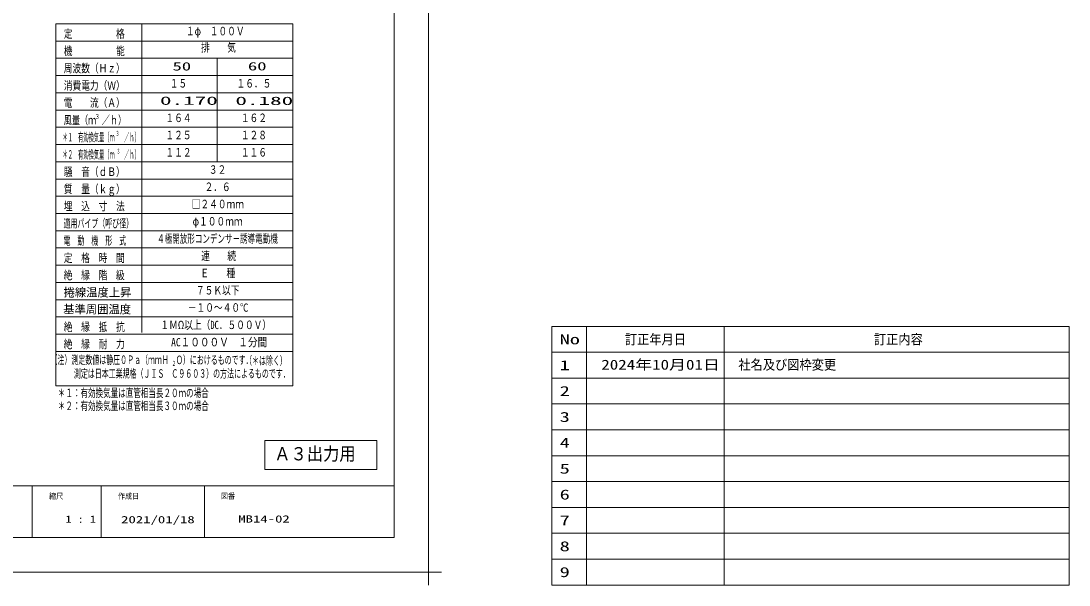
# Model space of a CAD drawing. Units: millimetres on the paper. Extents: x -305 to 305, y -152 to 152.
# Drawn here: x 0.7 to 304.8, y -152.3 to 11.3 of the extents above; entities that cross this region are included whole.
import ezdxf
from ezdxf.enums import TextEntityAlignment as Align

# ---------------------------------------------------------------- set-up
doc = ezdxf.new("R2010")
doc.units = ezdxf.units.MM
for name, color, linetype, lineweight in [('0-0_PV', 7, 'Continuous', 9), ('0-2_0', 7, 'Continuous', 9), ('0-3_1図面枠', 7, 'Continuous', 9), ('0-4_図面枠', 3, 'Continuous', 9), ('0-5_DEFPOINTS', 7, 'Continuous', 9)]:
    doc.layers.add(name, color=color, linetype=linetype, lineweight=lineweight)
doc.styles.add('ＭＳ ゴシック', font='')
doc.styles.get('ＭＳ ゴシック').set_extended_font_data('MS Gothic')

# ---------------------------------------------------------------- blocks, each defined once
blk = doc.blocks.new('グループ-6')
at = {"layer": '0-3_1図面枠'}
for p, q in [((4200, -2895), (4200, -3045)), ((4275, -2970), (4125, -2970))]:
    blk.add_line(p, q, dxfattribs=at)

msp = doc.modelspace()

# ---------------------------------------------------------------- linework, layer by layer
at = {"layer": '0-0_PV'}
for p, q in [((10.795, 10.484), (10.795, -94.516)), ((10.795, 10.484), (79.545, 10.484)), ((35.795, 10.484), (35.795, -78.99)), ((79.545, 10.484), (79.545, -94.516)), ((10.795, 5.484), (79.545, 5.484)), ((10.795, 0.484), (79.545, 0.484)), ((57.67, 0.484), (57.67, -29.516)), ((10.795, -4.516), (79.545, -4.516)), ((10.795, -9.516), (79.545, -9.516)), ((10.795, -14.516), (79.545, -14.516)), ((10.795, -19.516), (79.545, -19.516)), ((10.795, -24.516), (79.545, -24.516)), ((10.795, -29.516), (79.545, -29.516)), ((10.795, -34.516), (79.545, -34.516)), ((10.795, -39.516), (79.545, -39.516)), ((10.795, -44.516), (79.545, -44.516)), ((10.795, -49.516), (79.545, -49.516)), ((10.795, -54.516), (79.545, -54.516)), ((10.795, -59.516), (79.545, -59.516)), ((10.795, -64.516), (79.545, -64.516)), ((10.795, -69.516), (79.545, -69.516)), ((10.795, -74.516), (79.545, -74.516)), ((10.795, -79.516), (79.545, -79.516)), ((10.795, -79.516), (79.545, -79.516)), ((10.795, -84.516), (79.545, -84.516)), ((10.795, -94.516), (79.545, -94.516))]:
    msp.add_line(p, q, dxfattribs=at)
msp.add_lwpolyline([(71.472, -118.72), (71.472, -110.299), (103.962, -110.299), (103.962, -118.72)], close=True, dxfattribs=at)
at = {"layer": '0-2_0'}
for p, q in [((154.767, -77.252), (154.767, -152.252)), ((154.767, -77.252), (304.767, -77.252)), ((154.767, -77.252), (154.767, -152.252)), ((154.767, -77.252), (304.767, -77.252)), ((164.767, -77.252), (164.767, -152.252)), ((164.767, -77.252), (164.767, -152.252)), ((204.767, -77.252), (204.767, -152.252)), ((204.767, -77.252), (204.767, -152.252)), ((304.767, -77.252), (304.767, -152.252)), ((304.767, -77.252), (304.767, -152.252)), ((154.767, -84.752), (304.767, -84.752)), ((154.767, -84.752), (304.767, -84.752)), ((154.767, -92.252), (304.767, -92.252)), ((154.767, -92.252), (304.767, -92.252)), ((154.767, -99.752), (304.767, -99.752)), ((154.767, -99.752), (304.767, -99.752)), ((154.767, -107.252), (304.767, -107.252)), ((154.767, -107.252), (304.767, -107.252)), ((154.767, -114.752), (304.767, -114.752)), ((154.767, -114.752), (304.767, -114.752)), ((3.983, -123.498), (3.983, -138.498)), ((23.983, -123.498), (23.983, -138.498)), ((53.983, -123.498), (53.983, -138.498)), ((154.767, -122.252), (304.767, -122.252)), ((154.767, -122.252), (304.767, -122.252)), ((154.767, -129.752), (304.767, -129.752)), ((154.767, -129.752), (304.767, -129.752)), ((154.767, -137.252), (304.767, -137.252)), ((154.767, -137.252), (304.767, -137.252)), ((154.767, -144.752), (304.767, -144.752)), ((154.767, -144.752), (304.767, -144.752)), ((154.767, -152.252), (304.767, -152.252)), ((154.767, -152.252), (304.767, -152.252))]:
    msp.add_line(p, q, dxfattribs=at)
at = {"layer": '0-4_図面枠'}
msp.add_line((-291.017, -123.498), (108.983, -123.498), dxfattribs=at)
msp.add_lwpolyline([(-291.017, -138.498), (108.983, -138.498), (108.983, 138.502), (-291.017, 138.502)], close=True, dxfattribs=at)
at = {"layer": '0-5_DEFPOINTS'}
for q in [(118.983, 148.502), (-301.017, -148.498)]:
    msp.add_line((118.983, -148.498), q, dxfattribs=at)

# ---------------------------------------------------------------- block references
at = {"layer": '0-3_1図面枠', "xscale": 0.05, "yscale": 0.05}
msp.add_blockref('グループ-6', (-91.017, 0.002), dxfattribs=at)

# ---------------------------------------------------------------- texts
at = {"layer": '0-0_PV', "style": 'ＭＳ ゴシック'}
for s, height, width, p in [('定\u3000\u3000\u3000\u3000\u3000格', 2.405, 0.75, (13.143, 5.669)), ('１φ\u3000１００Ｖ', 2.405, 0.75, (48.57, 6.421)), ('機\u3000\u3000\u3000\u3000\u3000能', 2.405, 0.75, (13.143, 0.67)), ('排\u3000\u3000気', 2.405, 0.75, (52.977, 1.697)), ('周波数（Ｈｚ）', 2.405, 0.75, (13.143, -4.333)), ('50', 2.405, 1.65, (44.687, -3.775)), ('60', 2.405, 1.65, (66.562, -3.748)), ('消費電力（Ｗ）', 2.405, 0.75, (13.143, -9.344)), ('１５', 2.405, 0.75, (43.885, -8.729)), ('１６．５', 2.405, 0.75, (63.26, -8.729)), ('電\u3000\u3000流（Ａ）', 2.405, 0.75, (13.143, -14.333)), ('0.170', 2.405, 2.05, (41.051, -13.729)), ('0.180', 2.405, 2.05, (62.926, -13.77)), ('風量（ｍ', 2.405, 0.7, (13.119, -19.354)), ('３', 1.443, 0.7, (22.169, -17.581)), ('／ｈ）', 2.405, 0.7, (24.175, -19.354)), ('１６４', 2.405, 0.75, (42.635, -18.729)), ('１６２', 2.405, 0.75, (64.51, -18.729)), ('＊１\u3000有効換気量（ｍ', 2.405, 0.45, (12.761, -24.331)), ('３', 1.443, 0.45, (28.286, -22.485)), ('／ｈ）', 2.405, 0.45, (30.637, -24.354)), ('１２５', 2.405, 0.75, (42.635, -23.729)), ('１２８', 2.405, 0.75, (64.51, -23.729)), ('＊２\u3000有効換気量（ｍ', 2.405, 0.45, (12.761, -29.331)), ('３', 1.443, 0.45, (28.554, -27.656)), ('／ｈ）', 2.405, 0.45, (30.637, -29.354)), ('１１２', 2.405, 0.75, (42.635, -28.729)), ('１１６', 2.405, 0.75, (64.51, -28.729)), ('騒\u3000音（ｄＢ）', 2.405, 0.75, (13.143, -34.354)), ('３２', 2.405, 0.75, (55.219, -33.729)), ('質\u3000量（ｋｇ）', 2.405, 0.75, (13.143, -39.354)), ('２．６', 2.405, 0.75, (53.983, -38.729)), ('埋\u3000込\u3000寸\u3000法', 2.405, 0.75, (13.143, -44.331)), ('□２４０ｍｍ', 2.405, 0.75, (50.251, -43.729)), ('φ１００ｍｍ', 2.405, 0.75, (50.52, -48.729)), ('適用パイプ（呼び径）', 2.405, 0.6, (13.064, -49.328)), ('電\u3000動\u3000機\u3000形\u3000式', 2.405, 0.6, (13.064, -54.327)), ('４極開放形コンデンサ－誘導電動機', 2.405, 0.65, (40.211, -53.755)), ('定\u3000格\u3000時\u3000間', 2.405, 0.75, (13.143, -59.331)), ('連\u3000\u3000続', 2.405, 0.75, (53.017, -58.754)), ('Ｅ\u3000\u3000種', 2.405, 0.75, (52.76, -63.729)), ('絶\u3000縁\u3000階\u3000級', 2.405, 0.75, (13.143, -64.335)), ('７５Ｋ以下', 2.405, 0.75, (51.489, -68.729)), ('－１０～４０℃', 2.405, 0.75, (49.128, -73.729)), ('絶\u3000縁\u3000抵\u3000抗', 2.405, 0.75, (13.143, -79.335)), ('１ＭΩ以上（DC．５００Ｖ）', 2.405, 0.75, (41.173, -78.755)), ('絶\u3000縁\u3000耐\u3000力', 2.405, 0.75, (13.143, -84.335)), ('AC１０００Ｖ\u3000１分間', 2.405, 0.85, (44.278, -83.755)), ('（注）測定数値は静圧０Ｐａ（ｍｍＨ', 2.405, 0.6, (9.287, -88.875)), ('２', 1.443, 0.6, (44.48, -89.164)), ('Ｏ）におけるものです．', 2.405, 0.6, (45.671, -88.917)), ('（＊は除く）', 2.405, 0.6, (65.73, -89.12)), ('\u3000\u3000\u3000測定は日本工業規格（ＪＩＳ\u3000Ｃ９６０３）の方法によるものです．', 2.405, 0.6, (10.001, -92.867)), ('＊１：有効換気量は直管相当長２０ｍの場合', 2.405, 0.65, (11.418, -98.491)), ('＊２：有効換気量は直管相当長３０ｍの場合', 2.405, 0.65, (11.418, -102.241)), ('Ａ３出力用', 3.848, 0.9, (74.2, -117.263))]:
    msp.add_text(s, height=height, dxfattribs=dict(at, width=width)).set_placement(p, align=Align.BOTTOM_LEFT)
for s, p in [('捲線温度上昇', (13.074, -69.329)), ('基準周囲温度', (12.989, -74.243))]:
    msp.add_text(s, height=2.405, dxfattribs=at).set_placement(p, align=Align.BOTTOM_LEFT)
at = {"layer": '0-3_1図面枠', "style": 'ＭＳ ゴシック'}
for s, height, width, p in [('縮尺', 1.628, 0.9, (8.896, -127.769)), ('作成日', 1.628, 0.9, (28.857, -127.788)), ('図番', 1.628, 0.9, (58.732, -127.759)), ('1 : 1', 2.092, 1.25, (13.603, -134.835)), ('2021/01/18', 2.092, 1.5, (29.775, -134.959)), ('MB14-02', 2.092, 1.5, (63.761, -134.763))]:
    msp.add_text(s, height=height, dxfattribs=dict(at, width=width)).set_placement(p, align=Align.BOTTOM_LEFT)
at = {"layer": '0-4_図面枠', "style": 'ＭＳ ゴシック'}
for s, height, width, p in [('No', 2.889, 1.5, (156.995, -83.321)), ('No', 2.889, 1.5, (156.995, -83.321)), ('訂正年月日', 2.889, 0.9, (175.924, -83.321)), ('訂正年月日', 2.889, 0.9, (175.924, -83.321)), ('訂正内容', 2.889, 0.9, (248.147, -83.321)), ('訂正内容', 2.889, 0.9, (248.147, -83.321)), ('1', 2.889, 1.5, (156.995, -90.821)), ('1', 2.889, 1.5, (156.995, -90.821)), ('2024年10月01日', 2.886, 1.25, (169.082, -90.666)), ('社名及び図枠変更', 2.889, 0.9, (208.834, -90.666)), ('2', 2.889, 1.5, (156.995, -98.321)), ('2', 2.889, 1.5, (156.995, -98.321)), ('3', 2.889, 1.5, (156.995, -105.821)), ('3', 2.889, 1.5, (156.995, -105.821)), ('4', 2.889, 1.5, (156.995, -113.321)), ('4', 2.889, 1.5, (156.995, -113.321)), ('5', 2.889, 1.5, (156.995, -120.821)), ('5', 2.889, 1.5, (156.995, -120.821)), ('6', 2.889, 1.5, (156.995, -128.321)), ('6', 2.889, 1.5, (156.995, -128.321)), ('7', 2.889, 1.5, (156.995, -135.821)), ('7', 2.889, 1.5, (156.995, -135.821)), ('8', 2.889, 1.5, (156.995, -143.321)), ('8', 2.889, 1.5, (156.995, -143.321)), ('9', 2.889, 1.5, (156.995, -150.821)), ('9', 2.889, 1.5, (156.995, -150.821))]:
    msp.add_text(s, height=height, dxfattribs=dict(at, width=width)).set_placement(p, align=Align.BOTTOM_LEFT)

doc.saveas('drawing.dxf')
